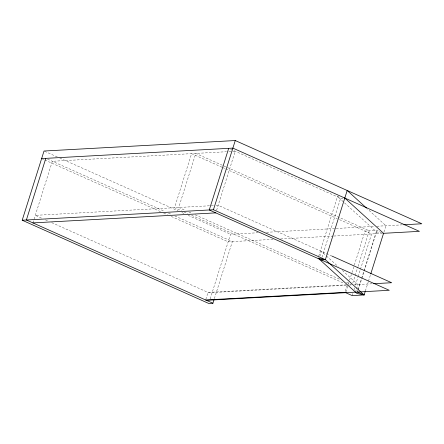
<?xml version="1.0" encoding="UTF-8"?>
<svg xmlns="http://www.w3.org/2000/svg" width="444" height="444" viewBox="0 0 444 444"><rect width="100%" height="100%" fill="white"/><g stroke="black" fill="none" stroke-linecap="round" stroke-linejoin="round"><path stroke-width="0.33" stroke-dasharray="2.22 1.67" d="M32.912 222.905L52.342 161.277L226.251 151.743M216.583 210.356L235.22 151.254L226.94 151.704M205.844 299.35L208.031 292.413L346.592 284.82M210.184 298.868L230.553 234.26L258.18 232.745M214.369 298.64L232.351 241.603L174.808 215.923M318.725 256.149L337.534 196.487L338.855 196.77M319.802 256.416L321.395 251.371L325.957 255.522M322.011 257.287L340.615 198.279L343.007 198.152M345.293 291.086L347.28 284.782M345.843 292.052L348.124 284.815M348.235 284.454L349.361 280.88M349.572 280.225L351.77 273.249M351.975 272.588L365.073 231.052L377.028 230.397L379.992 231.724M352.836 282.906L357.825 267.083M358.031 266.428L369.258 230.825L223.005 165.562M352.17 295.599L352.997 292.973M354.029 289.693L354.651 287.729M355.478 285.104L357.958 277.239M358.164 276.584L360.234 270.024M360.439 269.369L371.6 233.966L337.851 218.903M355.505 292.141L356.299 289.621M356.499 288.989L357.892 284.576L342.174 270.279M357.065 292.718L357.892 290.099M358.103 289.444L361.405 278.954M361.616 278.299L376.29 231.746L337.534 196.487M357.598 292.03L358.008 290.715M358.214 290.06L361.727 278.915M361.938 278.26L364.002 271.7M364.208 271.045L377.028 230.397M365.362 291.009L368.259 281.829M368.465 281.174L370.535 274.614M383.955 232.051L385.941 225.741L367.582 209.041M213.348 205.578L35.298 215.34L41.631 218.165M216.106 205.428L218.176 205.311L332.14 256.166M266.456 232.295L335.525 228.505M336.191 228.471L374.203 226.385M376.923 226.24L403.158 224.797M273.06 239.372L228.172 241.83L171.262 216.439M280.641 238.955L333.139 236.075M333.805 236.042L383.555 233.311M346.109 285.22L208.78 292.746L51.748 222.677M348.867 285.07L352.214 284.887M354.39 284.765L372.333 283.783M376.29 231.746L381.574 232.884M230.591 149.184L340.615 198.279M222.372 165.279L195.776 153.413L178.732 207.476L185.065 210.301M221.983 167.205L191.592 153.646L174.548 207.703L181.513 210.811M222.616 167.488L225.152 168.615M225.785 168.898L337.218 218.626M188.861 211.993L191.397 213.126M195.194 214.818L340.182 279.515M346.514 282.34L351.581 284.604M184.044 211.943L187.845 213.636M191.642 215.334L344.228 283.416M44.65 151.31L57.298 156.948M59.823 158.081L178.072 210.845M181.868 212.537L184.393 213.664M188.189 215.357L230.553 234.26M47.597 159.157L164.691 211.411M168.487 213.103L171.018 214.23M41.631 158.591L44.161 159.723M44.794 160.007L161.144 211.921M163.669 213.048L167.466 214.741M45.421 219.858L48.596 221.273M326.462 255.983L338.123 266.589"/><path stroke-width="0.67" d="M214.163 299.295L212.92 303.23L208.736 303.457L22.2 220.224L44.017 151.027L235.264 140.543L421.8 223.776L403.851 224.764M45.815 158.364L26.385 219.991L212.92 303.23M228.693 148.34L209.263 209.968L389.271 290.293L206.393 300.316M22.2 220.224L213.447 209.74L235.264 140.543M365.157 291.664L364.124 294.938L325.369 259.679L347.186 190.482L366.561 208.114M370.74 273.959L383.555 233.311L344.799 198.052M41.631 158.591L232.878 148.107L419.414 231.346L383.511 233.316M32.912 222.905L215.79 212.881M321.184 259.912L325.369 259.679L213.447 209.74M373.715 283.705L391.658 282.723L332.14 256.166M205.644 299.983L344.894 292.352L352.17 295.599L364.124 294.938L357.598 292.03M325.369 259.679L318.104 258.114L356.859 293.379L364.124 294.938"/></g></svg>
